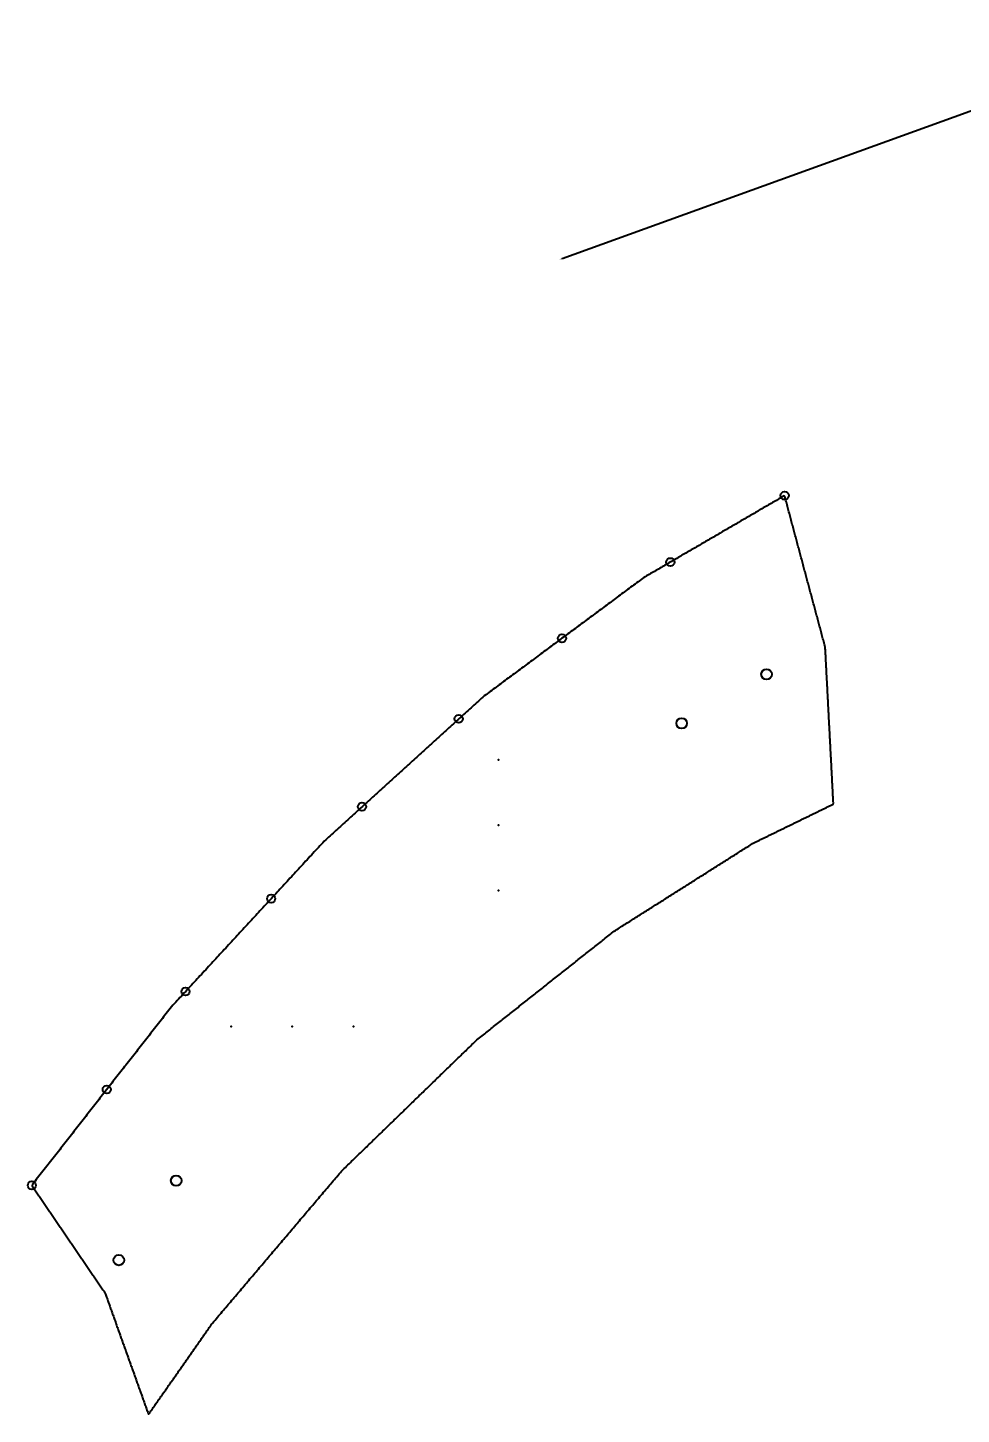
# Model space of a CAD drawing. Extents: x 2 to 380, y 1 to 306.
# Drawn here: x 97.8 to 154.9, y 1.4 to 86.3 of the extents above; entities that cross this region are included whole.
import ezdxf

# ---------------------------------------------------------------- set-up
doc = ezdxf.new("R2010")
doc.units = 0
doc.layers.get('0').update_dxf_attribs({"linetype": 'CONTINUOUS'})
for name, color, linetype in [('ANNOTATION', 7, 'CONTINUOUS'), ('DRILLING', 3, 'CONTINUOUS'), ('ENGRAVE', 4, 'CONTINUOUS'), ('RIB_INDICATION', 1, 'CONTINUOUS')]:
    doc.layers.add(name, color=color, linetype=linetype)

# ---------------------------------------------------------------- blocks, each defined once
blk = doc.blocks.new('*U184')
at = {"layer": 'ANNOTATION', "linetype": 'BYBLOCK'}
blk.add_line((162.008, 83.568), (162.368, 83.568), dxfattribs=at)
blk.add_lwpolyline([(130.504, 72.171), (162.008, 83.568)], dxfattribs=at)
at = {"layer": 'ANNOTATION'}
blk.add_solid([(130.515, 72.143), (130.335, 72.11), (130.494, 72.2)], dxfattribs=at)
blk.add_text('Cut Each Section Twice (x2)', height=4, dxfattribs=at).set_placement((162.185, 82.095))
blk = doc.blocks.new('*U146')
at = {"layer": 'ENGRAVE'}
blk.add_point((0, 0), dxfattribs=at)
blk = doc.blocks.new('*U147')
at = {"layer": 'ENGRAVE', "color": 0, "linetype": 'BYBLOCK'}
for p in [(0, 0), (3.75, 0), (7.5, 0)]:
    blk.add_blockref('*U146', p, dxfattribs=at)
blk = doc.blocks.new('*U148')
at = {"layer": 'ENGRAVE'}
blk.add_point((0, 0), dxfattribs=at)
blk = doc.blocks.new('*U149')
at = {"layer": 'ENGRAVE', "color": 0, "linetype": 'BYBLOCK'}
for p in [(0, 0), (4, 0), (8, 0)]:
    blk.add_blockref('*U148', p, dxfattribs=at)

msp = doc.modelspace()

# ---------------------------------------------------------------- linework, layer by layer
msp.add_polyline3d([(102.44, 8.989, 0), (102.445, 8.982, 0), (102.45, 8.974, 0), (102.455, 8.966, 0), (102.46, 8.958, 0), (102.465, 8.95, 0), (102.47, 8.942, 0), (102.475, 8.934, 0), (102.479, 8.926, 0), (102.484, 8.918, 0), (102.489, 8.91, 0), (102.493, 8.902, 0), (102.497, 8.894, 0), (102.502, 8.885, 0), (102.506, 8.877, 0), (102.51, 8.869, 0), (102.514, 8.86, 0), (102.518, 8.852, 0), (102.522, 8.843, 0), (102.526, 8.835, 0), (102.53, 8.826, 0), (102.534, 8.818, 0), (102.537, 8.809, 0), (102.541, 8.801, 0), (102.544, 8.792, 0), (102.548, 8.783, 0), (102.551, 8.775, 0), (102.554, 8.766, 0), (102.571, 8.718, 0), (102.596, 8.649, 0), (102.62, 8.581, 0), (102.645, 8.513, 0), (102.669, 8.444, 0), (102.694, 8.376, 0), (102.718, 8.308, 0), (102.742, 8.239, 0), (102.767, 8.171, 0), (102.791, 8.103, 0), (102.816, 8.035, 0), (102.84, 7.966, 0), (102.865, 7.898, 0), (102.889, 7.83, 0), (102.914, 7.761, 0), (102.938, 7.693, 0), (102.963, 7.625, 0), (102.987, 7.556, 0), (103.012, 7.488, 0), (103.036, 7.42, 0), (103.06, 7.351, 0), (103.085, 7.283, 0), (103.109, 7.215, 0), (103.134, 7.146, 0), (103.158, 7.078, 0), (103.183, 7.01, 0), (103.207, 6.941, 0), (103.232, 6.873, 0), (103.256, 6.805, 0), (103.281, 6.737, 0), (103.305, 6.668, 0), (103.329, 6.6, 0), (103.354, 6.532, 0), (103.378, 6.463, 0), (103.403, 6.395, 0), (103.427, 6.327, 0), (103.452, 6.258, 0), (103.476, 6.19, 0), (103.501, 6.122, 0), (103.525, 6.053, 0), (103.55, 5.985, 0), (103.574, 5.917, 0), (103.599, 5.848, 0), (103.623, 5.78, 0), (103.647, 5.712, 0), (103.672, 5.643, 0), (103.696, 5.575, 0), (103.721, 5.507, 0), (103.745, 5.439, 0), (103.77, 5.37, 0), (103.794, 5.302, 0), (103.819, 5.234, 0), (103.843, 5.165, 0), (103.868, 5.097, 0), (103.892, 5.029, 0), (103.916, 4.96, 0), (103.941, 4.892, 0), (103.965, 4.824, 0), (103.99, 4.755, 0), (104.014, 4.687, 0), (104.039, 4.619, 0), (104.063, 4.55, 0), (104.088, 4.482, 0), (104.112, 4.414, 0), (104.137, 4.345, 0), (104.161, 4.277, 0), (104.186, 4.209, 0), (104.21, 4.14, 0), (104.234, 4.072, 0), (104.259, 4.004, 0), (104.283, 3.936, 0), (104.308, 3.867, 0), (104.332, 3.799, 0), (104.357, 3.731, 0), (104.381, 3.662, 0), (104.406, 3.594, 0), (104.43, 3.526, 0), (104.455, 3.457, 0), (104.479, 3.389, 0), (104.503, 3.321, 0), (104.528, 3.252, 0), (104.552, 3.184, 0), (104.577, 3.116, 0), (104.601, 3.047, 0), (104.626, 2.979, 0), (104.65, 2.911, 0), (104.675, 2.842, 0), (104.699, 2.774, 0), (104.724, 2.706, 0), (104.748, 2.638, 0), (104.772, 2.569, 0), (104.797, 2.501, 0), (104.821, 2.433, 0), (104.846, 2.364, 0), (104.87, 2.296, 0), (104.895, 2.228, 0), (104.919, 2.159, 0), (104.944, 2.091, 0), (104.968, 2.023, 0), (104.993, 1.954, 0), (105.017, 1.886, 0), (105.042, 1.818, 0), (105.066, 1.749, 0), (105.09, 1.681, 0), (105.115, 1.613, 0), (105.139, 1.544, 0), (105.164, 1.476, 0), (105.19, 1.422, 0), (105.226, 1.473, 0), (105.262, 1.525, 0), (105.298, 1.577, 0), (105.334, 1.628, 0), (105.37, 1.68, 0), (105.406, 1.731, 0), (105.442, 1.783, 0), (105.478, 1.834, 0), (105.514, 1.886, 0), (105.55, 1.937, 0), (105.587, 1.989, 0), (105.623, 2.04, 0), (105.659, 2.092, 0), (105.695, 2.144, 0), (105.731, 2.195, 0), (105.767, 2.247, 0), (105.803, 2.298, 0), (105.839, 2.35, 0), (105.875, 2.401, 0), (105.911, 2.453, 0), (105.947, 2.504, 0), (105.983, 2.556, 0), (106.019, 2.607, 0), (106.056, 2.659, 0), (106.092, 2.711, 0), (106.128, 2.762, 0), (106.164, 2.814, 0), (106.2, 2.865, 0), (106.236, 2.917, 0), (106.272, 2.968, 0), (106.308, 3.02, 0), (106.344, 3.071, 0), (106.38, 3.123, 0), (106.416, 3.175, 0), (106.452, 3.226, 0), (106.489, 3.278, 0), (106.525, 3.329, 0), (106.561, 3.381, 0), (106.597, 3.432, 0), (106.633, 3.484, 0), (106.669, 3.535, 0), (106.705, 3.587, 0), (106.741, 3.638, 0), (106.777, 3.69, 0), (106.813, 3.742, 0), (106.849, 3.793, 0), (106.885, 3.845, 0), (106.922, 3.896, 0), (106.958, 3.948, 0), (106.994, 3.999, 0), (107.03, 4.051, 0), (107.066, 4.102, 0), (107.102, 4.154, 0), (107.138, 4.205, 0), (107.174, 4.257, 0), (107.21, 4.309, 0), (107.246, 4.36, 0), (107.282, 4.412, 0), (107.318, 4.463, 0), (107.354, 4.515, 0), (107.391, 4.566, 0), (107.427, 4.618, 0), (107.463, 4.669, 0), (107.499, 4.721, 0), (107.535, 4.772, 0), (107.571, 4.824, 0), (107.607, 4.876, 0), (107.643, 4.927, 0), (107.679, 4.979, 0), (107.715, 5.03, 0), (107.751, 5.082, 0), (107.787, 5.133, 0), (107.824, 5.185, 0), (107.86, 5.236, 0), (107.896, 5.288, 0), (107.932, 5.34, 0), (107.968, 5.391, 0), (108.004, 5.443, 0), (108.04, 5.494, 0), (108.076, 5.546, 0), (108.112, 5.597, 0), (108.148, 5.649, 0), (108.184, 5.7, 0), (108.22, 5.752, 0), (108.256, 5.803, 0), (108.293, 5.855, 0), (108.329, 5.907, 0), (108.365, 5.958, 0), (108.401, 6.01, 0), (108.437, 6.061, 0), (108.473, 6.113, 0), (108.509, 6.164, 0), (108.545, 6.216, 0), (108.581, 6.267, 0), (108.617, 6.319, 0), (108.653, 6.37, 0), (108.689, 6.422, 0), (108.726, 6.474, 0), (108.762, 6.525, 0), (108.798, 6.577, 0), (108.834, 6.628, 0), (108.87, 6.68, 0), (108.906, 6.731, 0), (108.942, 6.783, 0), (108.978, 6.834, 0), (109.014, 6.886, 0), (109.05, 6.937, 0), (109.108, 7.009, 0), (109.182, 7.096, 0), (109.256, 7.183, 0), (109.329, 7.27, 0), (109.403, 7.357, 0), (109.477, 7.444, 0), (109.551, 7.531, 0), (109.625, 7.618, 0), (109.699, 7.705, 0), (109.772, 7.792, 0), (109.846, 7.879, 0), (109.92, 7.966, 0), (109.994, 8.053, 0), (110.068, 8.14, 0), (110.141, 8.227, 0), (110.215, 8.314, 0), (110.289, 8.401, 0), (110.363, 8.488, 0), (110.437, 8.575, 0), (110.511, 8.662, 0), (110.584, 8.749, 0), (110.658, 8.836, 0), (110.732, 8.923, 0), (110.806, 9.009, 0), (110.88, 9.096, 0), (110.953, 9.183, 0), (111.027, 9.27, 0), (111.101, 9.357, 0), (111.175, 9.444, 0), (111.249, 9.531, 0), (111.323, 9.618, 0), (111.396, 9.705, 0), (111.47, 9.792, 0), (111.544, 9.879, 0), (111.618, 9.966, 0), (111.692, 10.053, 0), (111.765, 10.14, 0), (111.839, 10.227, 0), (111.913, 10.314, 0), (111.987, 10.401, 0), (112.061, 10.488, 0), (112.135, 10.575, 0), (112.208, 10.662, 0), (112.282, 10.749, 0), (112.356, 10.836, 0), (112.43, 10.923, 0), (112.504, 11.01, 0), (112.577, 11.097, 0), (112.651, 11.184, 0), (112.725, 11.271, 0), (112.799, 11.357, 0), (112.873, 11.444, 0), (112.947, 11.531, 0), (113.02, 11.618, 0), (113.094, 11.705, 0), (113.168, 11.792, 0), (113.242, 11.879, 0), (113.316, 11.966, 0), (113.389, 12.053, 0), (113.463, 12.14, 0), (113.537, 12.227, 0), (113.611, 12.314, 0), (113.685, 12.401, 0), (113.759, 12.488, 0), (113.832, 12.575, 0), (113.906, 12.662, 0), (113.98, 12.749, 0), (114.054, 12.836, 0), (114.128, 12.923, 0), (114.201, 13.01, 0), (114.275, 13.097, 0), (114.349, 13.184, 0), (114.423, 13.271, 0), (114.497, 13.358, 0), (114.571, 13.445, 0), (114.644, 13.532, 0), (114.718, 13.619, 0), (114.792, 13.706, 0), (114.866, 13.793, 0), (114.94, 13.88, 0), (115.013, 13.966, 0), (115.087, 14.053, 0), (115.161, 14.14, 0), (115.235, 14.227, 0), (115.309, 14.314, 0), (115.383, 14.401, 0), (115.456, 14.488, 0), (115.53, 14.575, 0), (115.604, 14.662, 0), (115.678, 14.749, 0), (115.752, 14.836, 0), (115.826, 14.923, 0), (115.899, 15.01, 0), (115.973, 15.097, 0), (116.047, 15.184, 0), (116.121, 15.271, 0), (116.195, 15.358, 0), (116.268, 15.445, 0), (116.342, 15.532, 0), (116.416, 15.619, 0), (116.49, 15.706, 0), (116.564, 15.793, 0), (116.638, 15.88, 0), (116.711, 15.967, 0), (116.785, 16.053, 0), (116.859, 16.14, 0), (116.933, 16.227, 0), (117.007, 16.314, 0), (117.083, 16.389, 0), (117.16, 16.463, 0), (117.237, 16.537, 0), (117.314, 16.612, 0), (117.39, 16.686, 0), (117.467, 16.761, 0), (117.544, 16.835, 0), (117.62, 16.91, 0), (117.697, 16.984, 0), (117.774, 17.058, 0), (117.85, 17.133, 0), (117.927, 17.207, 0), (118.004, 17.282, 0), (118.081, 17.356, 0), (118.157, 17.43, 0), (118.234, 17.505, 0), (118.311, 17.579, 0), (118.387, 17.654, 0), (118.464, 17.728, 0), (118.541, 17.802, 0), (118.618, 17.877, 0), (118.694, 17.951, 0), (118.771, 18.026, 0), (118.848, 18.1, 0), (118.924, 18.175, 0), (119.001, 18.249, 0), (119.078, 18.323, 0), (119.155, 18.398, 0), (119.231, 18.472, 0), (119.308, 18.547, 0), (119.385, 18.621, 0), (119.461, 18.696, 0), (119.538, 18.77, 0), (119.615, 18.844, 0), (119.691, 18.919, 0), (119.768, 18.993, 0), (119.845, 19.068, 0), (119.922, 19.142, 0), (119.998, 19.216, 0), (120.075, 19.291, 0), (120.152, 19.365, 0), (120.228, 19.44, 0), (120.305, 19.514, 0), (120.382, 19.589, 0), (120.459, 19.663, 0), (120.535, 19.738, 0), (120.612, 19.812, 0), (120.689, 19.886, 0), (120.765, 19.961, 0), (120.842, 20.035, 0), (120.919, 20.11, 0), (120.996, 20.184, 0), (121.072, 20.259, 0), (121.149, 20.333, 0), (121.226, 20.407, 0), (121.302, 20.482, 0), (121.379, 20.556, 0), (121.456, 20.631, 0), (121.532, 20.705, 0), (121.609, 20.779, 0), (121.686, 20.854, 0), (121.763, 20.928, 0), (121.839, 21.003, 0), (121.916, 21.077, 0), (121.993, 21.151, 0), (122.069, 21.226, 0), (122.146, 21.3, 0), (122.223, 21.375, 0), (122.3, 21.449, 0), (122.376, 21.524, 0), (122.453, 21.598, 0), (122.53, 21.672, 0), (122.606, 21.747, 0), (122.683, 21.821, 0), (122.76, 21.896, 0), (122.837, 21.97, 0), (122.913, 22.045, 0), (122.99, 22.119, 0), (123.067, 22.193, 0), (123.143, 22.268, 0), (123.22, 22.342, 0), (123.297, 22.417, 0), (123.373, 22.491, 0), (123.45, 22.566, 0), (123.527, 22.64, 0), (123.604, 22.714, 0), (123.68, 22.789, 0), (123.757, 22.863, 0), (123.834, 22.938, 0), (123.91, 23.012, 0), (123.987, 23.087, 0), (124.064, 23.161, 0), (124.141, 23.235, 0), (124.217, 23.31, 0), (124.294, 23.384, 0), (124.371, 23.459, 0), (124.447, 23.533, 0), (124.524, 23.608, 0), (124.601, 23.682, 0), (124.678, 23.756, 0), (124.754, 23.831, 0), (124.831, 23.905, 0), (124.908, 23.98, 0), (124.984, 24.054, 0), (125.061, 24.128, 0), (125.138, 24.203, 0), (125.215, 24.277, 0), (125.292, 24.346, 0), (125.371, 24.408, 0), (125.449, 24.47, 0), (125.528, 24.532, 0), (125.606, 24.594, 0), (125.685, 24.657, 0), (125.763, 24.719, 0), (125.842, 24.781, 0), (125.92, 24.843, 0), (125.999, 24.905, 0), (126.077, 24.967, 0), (126.156, 25.029, 0), (126.234, 25.091, 0), (126.313, 25.154, 0), (126.391, 25.216, 0), (126.47, 25.278, 0), (126.548, 25.34, 0), (126.627, 25.402, 0), (126.705, 25.464, 0), (126.784, 25.526, 0), (126.862, 25.589, 0), (126.941, 25.651, 0), (127.019, 25.713, 0), (127.098, 25.775, 0), (127.176, 25.837, 0), (127.255, 25.899, 0), (127.333, 25.962, 0), (127.412, 26.024, 0), (127.49, 26.086, 0), (127.569, 26.148, 0), (127.647, 26.21, 0), (127.726, 26.272, 0), (127.804, 26.334, 0), (127.883, 26.397, 0), (127.961, 26.459, 0), (128.04, 26.521, 0), (128.118, 26.583, 0), (128.197, 26.645, 0), (128.275, 26.707, 0), (128.354, 26.77, 0), (128.432, 26.832, 0), (128.511, 26.894, 0), (128.589, 26.956, 0), (128.668, 27.018, 0), (128.746, 27.08, 0), (128.825, 27.142, 0), (128.903, 27.204, 0), (128.982, 27.267, 0), (129.06, 27.329, 0), (129.139, 27.391, 0), (129.217, 27.453, 0), (129.296, 27.515, 0), (129.374, 27.577, 0), (129.453, 27.64, 0), (129.531, 27.702, 0), (129.61, 27.764, 0), (129.688, 27.826, 0), (129.767, 27.888, 0), (129.845, 27.95, 0), (129.924, 28.012, 0), (130.002, 28.075, 0), (130.081, 28.137, 0), (130.159, 28.199, 0), (130.238, 28.261, 0), (130.316, 28.323, 0), (130.395, 28.385, 0), (130.473, 28.448, 0), (130.552, 28.51, 0), (130.63, 28.572, 0), (130.709, 28.634, 0), (130.787, 28.696, 0), (130.866, 28.758, 0), (130.944, 28.82, 0), (131.023, 28.883, 0), (131.101, 28.945, 0), (131.18, 29.007, 0), (131.258, 29.069, 0), (131.337, 29.131, 0), (131.415, 29.193, 0), (131.494, 29.255, 0), (131.572, 29.317, 0), (131.651, 29.38, 0), (131.729, 29.442, 0), (131.807, 29.504, 0), (131.886, 29.566, 0), (131.964, 29.628, 0), (132.043, 29.69, 0), (132.121, 29.753, 0), (132.2, 29.815, 0), (132.278, 29.877, 0), (132.357, 29.939, 0), (132.435, 30.001, 0), (132.514, 30.063, 0), (132.592, 30.125, 0), (132.671, 30.188, 0), (132.749, 30.25, 0), (132.828, 30.312, 0), (132.906, 30.374, 0), (132.985, 30.436, 0), (133.063, 30.498, 0), (133.142, 30.561, 0), (133.22, 30.623, 0), (133.299, 30.685, 0), (133.377, 30.747, 0), (133.456, 30.809, 0), (133.534, 30.871, 0), (133.613, 30.933, 0), (133.691, 30.995, 0), (133.771, 31.046, 0), (133.85, 31.096, 0), (133.929, 31.147, 0), (134.008, 31.197, 0), (134.087, 31.247, 0), (134.167, 31.297, 0), (134.246, 31.347, 0), (134.325, 31.397, 0), (134.404, 31.448, 0), (134.483, 31.498, 0), (134.562, 31.548, 0), (134.642, 31.598, 0), (134.721, 31.648, 0), (134.8, 31.698, 0), (134.879, 31.748, 0), (134.958, 31.799, 0), (135.038, 31.849, 0), (135.117, 31.899, 0), (135.196, 31.949, 0), (135.275, 31.999, 0), (135.354, 32.049, 0), (135.433, 32.099, 0), (135.513, 32.15, 0), (135.592, 32.2, 0), (135.671, 32.25, 0), (135.75, 32.3, 0), (135.829, 32.35, 0), (135.909, 32.4, 0), (135.988, 32.45, 0), (136.067, 32.501, 0), (136.146, 32.551, 0), (136.225, 32.601, 0), (136.305, 32.651, 0), (136.384, 32.701, 0), (136.463, 32.751, 0), (136.542, 32.801, 0), (136.621, 32.852, 0), (136.7, 32.902, 0), (136.78, 32.952, 0), (136.859, 33.002, 0), (136.938, 33.052, 0), (137.017, 33.102, 0), (137.096, 33.152, 0), (137.176, 33.203, 0), (137.255, 33.253, 0), (137.334, 33.303, 0), (137.413, 33.353, 0), (137.492, 33.403, 0), (137.571, 33.453, 0), (137.651, 33.504, 0), (137.73, 33.554, 0), (137.809, 33.604, 0), (137.888, 33.654, 0), (137.967, 33.704, 0), (138.047, 33.754, 0), (138.126, 33.804, 0), (138.205, 33.855, 0), (138.284, 33.905, 0), (138.363, 33.955, 0), (138.443, 34.005, 0), (138.522, 34.055, 0), (138.601, 34.105, 0), (138.68, 34.155, 0), (138.759, 34.206, 0), (138.838, 34.256, 0), (138.918, 34.306, 0), (138.997, 34.356, 0), (139.076, 34.406, 0), (139.155, 34.456, 0), (139.234, 34.506, 0), (139.314, 34.556, 0), (139.393, 34.607, 0), (139.472, 34.657, 0), (139.551, 34.707, 0), (139.63, 34.757, 0), (139.709, 34.807, 0), (139.789, 34.857, 0), (139.868, 34.907, 0), (139.947, 34.958, 0), (140.026, 35.008, 0), (140.105, 35.058, 0), (140.185, 35.108, 0), (140.264, 35.158, 0), (140.343, 35.208, 0), (140.422, 35.258, 0), (140.501, 35.309, 0), (140.58, 35.359, 0), (140.66, 35.409, 0), (140.739, 35.459, 0), (140.818, 35.509, 0), (140.897, 35.559, 0), (140.976, 35.609, 0), (141.056, 35.66, 0), (141.135, 35.71, 0), (141.214, 35.76, 0), (141.293, 35.81, 0), (141.372, 35.86, 0), (141.452, 35.91, 0), (141.531, 35.961, 0), (141.61, 36.011, 0), (141.689, 36.061, 0), (141.768, 36.111, 0), (141.847, 36.161, 0), (141.927, 36.211, 0), (142.006, 36.261, 0), (142.085, 36.312, 0), (142.164, 36.362, 0), (142.23, 36.401, 0), (142.276, 36.423, 0), (142.321, 36.445, 0), (142.367, 36.467, 0), (142.412, 36.49, 0), (142.458, 36.512, 0), (142.503, 36.534, 0), (142.549, 36.556, 0), (142.595, 36.579, 0), (142.64, 36.601, 0), (142.686, 36.623, 0), (142.731, 36.645, 0), (142.777, 36.667, 0), (142.822, 36.69, 0), (142.868, 36.712, 0), (142.913, 36.734, 0), (142.959, 36.756, 0), (143.005, 36.779, 0), (143.05, 36.801, 0), (143.096, 36.823, 0), (143.141, 36.845, 0), (143.187, 36.868, 0), (143.232, 36.89, 0), (143.278, 36.912, 0), (143.324, 36.934, 0), (143.369, 36.956, 0), (143.415, 36.979, 0), (143.46, 37.001, 0), (143.506, 37.023, 0), (143.551, 37.045, 0), (143.597, 37.068, 0), (143.643, 37.09, 0), (143.688, 37.112, 0), (143.734, 37.134, 0), (143.779, 37.157, 0), (143.825, 37.179, 0), (143.87, 37.201, 0), (143.916, 37.223, 0), (143.961, 37.245, 0), (144.007, 37.268, 0), (144.053, 37.29, 0), (144.098, 37.312, 0), (144.144, 37.334, 0), (144.189, 37.357, 0), (144.235, 37.379, 0), (144.28, 37.401, 0), (144.326, 37.423, 0), (144.372, 37.446, 0), (144.417, 37.468, 0), (144.463, 37.49, 0), (144.508, 37.512, 0), (144.554, 37.535, 0), (144.599, 37.557, 0), (144.645, 37.579, 0), (144.691, 37.601, 0), (144.736, 37.623, 0), (144.782, 37.646, 0), (144.827, 37.668, 0), (144.873, 37.69, 0), (144.918, 37.712, 0), (144.964, 37.734, 0), (145.009, 37.757, 0), (145.055, 37.779, 0), (145.101, 37.801, 0), (145.146, 37.823, 0), (145.192, 37.846, 0), (145.237, 37.868, 0), (145.283, 37.89, 0), (145.328, 37.912, 0), (145.374, 37.935, 0), (145.42, 37.957, 0), (145.465, 37.979, 0), (145.511, 38.001, 0), (145.556, 38.023, 0), (145.602, 38.046, 0), (145.647, 38.068, 0), (145.693, 38.09, 0), (145.739, 38.112, 0), (145.784, 38.135, 0), (145.83, 38.157, 0), (145.875, 38.179, 0), (145.921, 38.201, 0), (145.966, 38.224, 0), (146.012, 38.246, 0), (146.057, 38.268, 0), (146.103, 38.29, 0), (146.149, 38.312, 0), (146.194, 38.335, 0), (146.24, 38.357, 0), (146.285, 38.379, 0), (146.331, 38.401, 0), (146.376, 38.424, 0), (146.422, 38.446, 0), (146.468, 38.468, 0), (146.513, 38.49, 0), (146.559, 38.513, 0), (146.604, 38.535, 0), (146.65, 38.557, 0), (146.695, 38.579, 0), (146.741, 38.602, 0), (146.787, 38.624, 0), (146.832, 38.646, 0), (146.878, 38.668, 0), (146.923, 38.69, 0), (146.969, 38.713, 0), (147.014, 38.735, 0), (147.06, 38.757, 0), (147.105, 38.779, 0), (147.108, 38.858, 0), (147.104, 38.946, 0), (147.099, 39.035, 0), (147.094, 39.123, 0), (147.09, 39.211, 0), (147.085, 39.299, 0), (147.081, 39.388, 0), (147.076, 39.476, 0), (147.071, 39.564, 0), (147.067, 39.652, 0), (147.062, 39.741, 0), (147.057, 39.829, 0), (147.053, 39.917, 0), (147.048, 40.005, 0), (147.044, 40.094, 0), (147.039, 40.182, 0), (147.034, 40.27, 0), (147.03, 40.359, 0), (147.025, 40.447, 0), (147.02, 40.535, 0), (147.016, 40.623, 0), (147.011, 40.712, 0), (147.007, 40.8, 0), (147.002, 40.888, 0), (146.997, 40.977, 0), (146.993, 41.065, 0), (146.988, 41.153, 0), (146.984, 41.241, 0), (146.979, 41.33, 0), (146.974, 41.418, 0), (146.97, 41.506, 0), (146.965, 41.594, 0), (146.96, 41.683, 0), (146.956, 41.771, 0), (146.951, 41.859, 0), (146.947, 41.947, 0), (146.942, 42.036, 0), (146.937, 42.124, 0), (146.933, 42.212, 0), (146.928, 42.301, 0), (146.923, 42.389, 0), (146.919, 42.477, 0), (146.914, 42.565, 0), (146.91, 42.654, 0), (146.905, 42.742, 0), (146.9, 42.83, 0), (146.896, 42.919, 0), (146.891, 43.007, 0), (146.887, 43.095, 0), (146.882, 43.183, 0), (146.877, 43.272, 0), (146.873, 43.36, 0), (146.868, 43.448, 0), (146.863, 43.536, 0), (146.859, 43.625, 0), (146.854, 43.713, 0), (146.85, 43.801, 0), (146.845, 43.889, 0), (146.84, 43.978, 0), (146.836, 44.066, 0), (146.831, 44.154, 0), (146.826, 44.243, 0), (146.822, 44.331, 0), (146.817, 44.419, 0), (146.813, 44.507, 0), (146.808, 44.596, 0), (146.803, 44.684, 0), (146.799, 44.772, 0), (146.794, 44.861, 0), (146.79, 44.949, 0), (146.785, 45.037, 0), (146.78, 45.125, 0), (146.776, 45.214, 0), (146.771, 45.302, 0), (146.766, 45.39, 0), (146.762, 45.478, 0), (146.757, 45.567, 0), (146.753, 45.655, 0), (146.748, 45.743, 0), (146.743, 45.832, 0), (146.739, 45.92, 0), (146.734, 46.008, 0), (146.73, 46.096, 0), (146.725, 46.185, 0), (146.72, 46.273, 0), (146.716, 46.361, 0), (146.711, 46.45, 0), (146.706, 46.538, 0), (146.702, 46.626, 0), (146.697, 46.714, 0), (146.693, 46.803, 0), (146.688, 46.891, 0), (146.683, 46.979, 0), (146.679, 47.067, 0), (146.674, 47.156, 0), (146.669, 47.244, 0), (146.665, 47.332, 0), (146.66, 47.42, 0), (146.656, 47.509, 0), (146.651, 47.597, 0), (146.646, 47.685, 0), (146.642, 47.774, 0), (146.637, 47.862, 0), (146.633, 47.95, 0), (146.628, 48.038, 0), (146.623, 48.127, 0), (146.619, 48.215, 0), (146.615, 48.279, 0), (146.615, 48.288, 0), (146.614, 48.297, 0), (146.613, 48.307, 0), (146.613, 48.316, 0), (146.612, 48.325, 0), (146.611, 48.334, 0), (146.61, 48.344, 0), (146.608, 48.353, 0), (146.607, 48.362, 0), (146.606, 48.371, 0), (146.604, 48.381, 0), (146.603, 48.39, 0), (146.601, 48.399, 0), (146.6, 48.408, 0), (146.598, 48.417, 0), (146.596, 48.426, 0), (146.594, 48.436, 0), (146.592, 48.445, 0), (146.59, 48.454, 0), (146.588, 48.463, 0), (146.586, 48.472, 0), (146.583, 48.481, 0), (146.564, 48.551, 0), (146.541, 48.637, 0), (146.518, 48.722, 0), (146.496, 48.808, 0), (146.473, 48.893, 0), (146.45, 48.978, 0), (146.427, 49.064, 0), (146.404, 49.149, 0), (146.381, 49.235, 0), (146.358, 49.32, 0), (146.335, 49.405, 0), (146.313, 49.491, 0), (146.29, 49.576, 0), (146.267, 49.661, 0), (146.244, 49.747, 0), (146.221, 49.832, 0), (146.198, 49.918, 0), (146.175, 50.003, 0), (146.152, 50.088, 0), (146.129, 50.174, 0), (146.107, 50.259, 0), (146.084, 50.344, 0), (146.061, 50.43, 0), (146.038, 50.515, 0), (146.015, 50.601, 0), (145.992, 50.686, 0), (145.969, 50.771, 0), (145.946, 50.857, 0), (145.923, 50.942, 0), (145.901, 51.028, 0), (145.878, 51.113, 0), (145.855, 51.198, 0), (145.832, 51.284, 0), (145.809, 51.369, 0), (145.786, 51.455, 0), (145.763, 51.54, 0), (145.74, 51.625, 0), (145.717, 51.711, 0), (145.695, 51.796, 0), (145.672, 51.881, 0), (145.649, 51.967, 0), (145.626, 52.052, 0), (145.603, 52.138, 0), (145.58, 52.223, 0), (145.557, 52.308, 0), (145.534, 52.394, 0), (145.512, 52.479, 0), (145.489, 52.564, 0), (145.466, 52.65, 0), (145.443, 52.735, 0), (145.42, 52.821, 0), (145.397, 52.906, 0), (145.374, 52.991, 0), (145.351, 53.077, 0), (145.328, 53.162, 0), (145.306, 53.248, 0), (145.283, 53.333, 0), (145.26, 53.418, 0), (145.237, 53.504, 0), (145.214, 53.589, 0), (145.191, 53.674, 0), (145.168, 53.76, 0), (145.145, 53.845, 0), (145.122, 53.931, 0), (145.1, 54.016, 0), (145.077, 54.101, 0), (145.054, 54.187, 0), (145.031, 54.272, 0), (145.008, 54.357, 0), (144.985, 54.443, 0), (144.962, 54.528, 0), (144.939, 54.614, 0), (144.916, 54.699, 0), (144.894, 54.784, 0), (144.871, 54.87, 0), (144.848, 54.955, 0), (144.825, 55.041, 0), (144.802, 55.126, 0), (144.779, 55.211, 0), (144.756, 55.297, 0), (144.733, 55.382, 0), (144.711, 55.467, 0), (144.688, 55.553, 0), (144.665, 55.638, 0), (144.642, 55.724, 0), (144.619, 55.809, 0), (144.596, 55.894, 0), (144.573, 55.98, 0), (144.55, 56.065, 0), (144.527, 56.15, 0), (144.505, 56.236, 0), (144.482, 56.321, 0), (144.459, 56.407, 0), (144.436, 56.492, 0), (144.413, 56.577, 0), (144.39, 56.663, 0), (144.367, 56.748, 0), (144.344, 56.833, 0), (144.321, 56.919, 0), (144.299, 57.004, 0), (144.276, 57.09, 0), (144.253, 57.175, 0), (144.23, 57.26, 0), (144.207, 57.346, 0), (144.184, 57.431, 0), (144.161, 57.517, 0), (144.138, 57.602, 0), (144.1, 57.652, 0), (144.02, 57.606, 0), (143.94, 57.559, 0), (143.86, 57.512, 0), (143.779, 57.465, 0), (143.699, 57.419, 0), (143.619, 57.372, 0), (143.539, 57.325, 0), (143.458, 57.279, 0), (143.378, 57.232, 0), (143.298, 57.185, 0), (143.218, 57.138, 0), (143.138, 57.092, 0), (143.057, 57.045, 0), (142.977, 56.998, 0), (142.897, 56.952, 0), (142.817, 56.905, 0), (142.736, 56.858, 0), (142.656, 56.811, 0), (142.576, 56.765, 0), (142.496, 56.718, 0), (142.415, 56.671, 0), (142.335, 56.624, 0), (142.255, 56.578, 0), (142.175, 56.531, 0), (142.094, 56.484, 0), (142.014, 56.438, 0), (141.934, 56.391, 0), (141.854, 56.344, 0), (141.773, 56.297, 0), (141.693, 56.251, 0), (141.613, 56.204, 0), (141.533, 56.157, 0), (141.453, 56.11, 0), (141.372, 56.064, 0), (141.292, 56.017, 0), (141.212, 55.97, 0), (141.132, 55.923, 0), (141.051, 55.877, 0), (140.971, 55.83, 0), (140.891, 55.783, 0), (140.811, 55.737, 0), (140.73, 55.69, 0), (140.65, 55.643, 0), (140.57, 55.596, 0), (140.49, 55.55, 0), (140.409, 55.503, 0), (140.329, 55.456, 0), (140.249, 55.41, 0), (140.169, 55.363, 0), (140.089, 55.316, 0), (140.008, 55.269, 0), (139.928, 55.223, 0), (139.848, 55.176, 0), (139.768, 55.129, 0), (139.687, 55.082, 0), (139.607, 55.036, 0), (139.527, 54.989, 0), (139.447, 54.942, 0), (139.366, 54.895, 0), (139.286, 54.849, 0), (139.206, 54.802, 0), (139.126, 54.755, 0), (139.045, 54.709, 0), (138.965, 54.662, 0), (138.885, 54.615, 0), (138.805, 54.568, 0), (138.724, 54.522, 0), (138.644, 54.475, 0), (138.564, 54.428, 0), (138.484, 54.382, 0), (138.404, 54.335, 0), (138.323, 54.288, 0), (138.243, 54.241, 0), (138.163, 54.195, 0), (138.083, 54.148, 0), (138.002, 54.101, 0), (137.922, 54.054, 0), (137.842, 54.008, 0), (137.762, 53.961, 0), (137.681, 53.914, 0), (137.601, 53.867, 0), (137.521, 53.821, 0), (137.441, 53.774, 0), (137.36, 53.727, 0), (137.28, 53.681, 0), (137.2, 53.634, 0), (137.12, 53.587, 0), (137.04, 53.54, 0), (136.959, 53.494, 0), (136.879, 53.447, 0), (136.799, 53.4, 0), (136.719, 53.353, 0), (136.638, 53.307, 0), (136.558, 53.26, 0), (136.478, 53.213, 0), (136.398, 53.166, 0), (136.317, 53.12, 0), (136.237, 53.073, 0), (136.157, 53.026, 0), (136.077, 52.98, 0), (135.996, 52.933, 0), (135.916, 52.886, 0), (135.836, 52.84, 0), (135.756, 52.793, 0), (135.675, 52.746, 0), (135.595, 52.699, 0), (135.515, 52.653, 0), (135.427, 52.591, 0), (135.335, 52.523, 0), (135.244, 52.455, 0), (135.152, 52.387, 0), (135.061, 52.319, 0), (134.97, 52.251, 0), (134.878, 52.184, 0), (134.787, 52.116, 0), (134.695, 52.048, 0), (134.604, 51.98, 0), (134.512, 51.912, 0), (134.421, 51.844, 0), (134.33, 51.776, 0), (134.238, 51.709, 0), (134.147, 51.641, 0), (134.055, 51.573, 0), (133.964, 51.505, 0), (133.873, 51.437, 0), (133.781, 51.369, 0), (133.69, 51.301, 0), (133.598, 51.233, 0), (133.507, 51.166, 0), (133.415, 51.098, 0), (133.324, 51.03, 0), (133.233, 50.962, 0), (133.141, 50.894, 0), (133.05, 50.826, 0), (132.958, 50.758, 0), (132.867, 50.691, 0), (132.775, 50.623, 0), (132.684, 50.555, 0), (132.593, 50.487, 0), (132.501, 50.419, 0), (132.41, 50.351, 0), (132.318, 50.283, 0), (132.227, 50.216, 0), (132.136, 50.148, 0), (132.044, 50.08, 0), (131.953, 50.012, 0), (131.861, 49.944, 0), (131.77, 49.876, 0), (131.678, 49.809, 0), (131.587, 49.741, 0), (131.496, 49.673, 0), (131.404, 49.605, 0), (131.313, 49.537, 0), (131.221, 49.469, 0), (131.13, 49.401, 0), (131.038, 49.334, 0), (130.947, 49.266, 0), (130.856, 49.198, 0), (130.764, 49.13, 0), (130.673, 49.062, 0), (130.581, 48.994, 0), (130.49, 48.926, 0), (130.399, 48.858, 0), (130.307, 48.791, 0), (130.216, 48.723, 0), (130.124, 48.655, 0), (130.033, 48.587, 0), (129.941, 48.519, 0), (129.85, 48.451, 0), (129.759, 48.383, 0), (129.667, 48.316, 0), (129.576, 48.248, 0), (129.484, 48.18, 0), (129.393, 48.112, 0), (129.301, 48.044, 0), (129.21, 47.976, 0), (129.119, 47.908, 0), (129.027, 47.841, 0), (128.936, 47.773, 0), (128.844, 47.705, 0), (128.753, 47.637, 0), (128.662, 47.569, 0), (128.57, 47.501, 0), (128.479, 47.433, 0), (128.387, 47.366, 0), (128.296, 47.298, 0), (128.204, 47.23, 0), (128.113, 47.162, 0), (128.022, 47.094, 0), (127.93, 47.026, 0), (127.839, 46.958, 0), (127.747, 46.891, 0), (127.656, 46.823, 0), (127.564, 46.755, 0), (127.473, 46.687, 0), (127.382, 46.619, 0), (127.29, 46.551, 0), (127.199, 46.483, 0), (127.107, 46.416, 0), (127.016, 46.348, 0), (126.924, 46.28, 0), (126.833, 46.212, 0), (126.742, 46.144, 0), (126.65, 46.076, 0), (126.559, 46.008, 0), (126.467, 45.941, 0), (126.376, 45.873, 0), (126.285, 45.805, 0), (126.193, 45.737, 0), (126.102, 45.669, 0), (126.01, 45.601, 0), (125.919, 45.533, 0), (125.827, 45.466, 0), (125.736, 45.398, 0), (125.645, 45.328, 0), (125.555, 45.246, 0), (125.465, 45.164, 0), (125.375, 45.083, 0), (125.285, 45.001, 0), (125.196, 44.92, 0), (125.106, 44.838, 0), (125.016, 44.756, 0), (124.926, 44.675, 0), (124.836, 44.593, 0), (124.746, 44.512, 0), (124.656, 44.43, 0), (124.567, 44.349, 0), (124.477, 44.267, 0), (124.387, 44.185, 0), (124.297, 44.104, 0), (124.207, 44.022, 0), (124.117, 43.941, 0), (124.027, 43.859, 0), (123.938, 43.778, 0), (123.848, 43.696, 0), (123.758, 43.614, 0), (123.668, 43.533, 0), (123.578, 43.451, 0), (123.488, 43.37, 0), (123.398, 43.288, 0), (123.309, 43.206, 0), (123.219, 43.125, 0), (123.129, 43.043, 0), (123.039, 42.962, 0), (122.949, 42.88, 0), (122.859, 42.798, 0), (122.769, 42.717, 0), (122.68, 42.635, 0), (122.59, 42.554, 0), (122.5, 42.472, 0), (122.41, 42.391, 0), (122.32, 42.309, 0), (122.23, 42.227, 0), (122.14, 42.146, 0), (122.05, 42.064, 0), (121.961, 41.983, 0), (121.871, 41.901, 0), (121.781, 41.819, 0), (121.691, 41.738, 0), (121.601, 41.656, 0), (121.511, 41.575, 0), (121.421, 41.493, 0), (121.332, 41.412, 0), (121.242, 41.33, 0), (121.152, 41.248, 0), (121.062, 41.167, 0), (120.972, 41.085, 0), (120.882, 41.004, 0), (120.792, 40.922, 0), (120.703, 40.841, 0), (120.613, 40.759, 0), (120.523, 40.677, 0), (120.433, 40.596, 0), (120.343, 40.514, 0), (120.253, 40.433, 0), (120.163, 40.351, 0), (120.074, 40.27, 0), (119.984, 40.188, 0), (119.894, 40.106, 0), (119.804, 40.025, 0), (119.714, 39.943, 0), (119.624, 39.862, 0), (119.534, 39.78, 0), (119.445, 39.699, 0), (119.355, 39.617, 0), (119.265, 39.535, 0), (119.175, 39.454, 0), (119.085, 39.372, 0), (118.995, 39.291, 0), (118.905, 39.209, 0), (118.816, 39.127, 0), (118.726, 39.046, 0), (118.636, 38.964, 0), (118.546, 38.883, 0), (118.456, 38.801, 0), (118.366, 38.719, 0), (118.276, 38.638, 0), (118.187, 38.556, 0), (118.097, 38.475, 0), (118.007, 38.393, 0), (117.917, 38.312, 0), (117.827, 38.23, 0), (117.737, 38.148, 0), (117.647, 38.067, 0), (117.558, 37.985, 0), (117.468, 37.904, 0), (117.378, 37.822, 0), (117.288, 37.741, 0), (117.198, 37.659, 0), (117.108, 37.577, 0), (117.018, 37.496, 0), (116.929, 37.414, 0), (116.839, 37.333, 0), (116.749, 37.251, 0), (116.659, 37.169, 0), (116.569, 37.088, 0), (116.479, 37.006, 0), (116.389, 36.925, 0), (116.299, 36.843, 0), (116.21, 36.762, 0), (116.12, 36.68, 0), (116.03, 36.599, 0), (115.942, 36.508, 0), (115.854, 36.414, 0), (115.767, 36.319, 0), (115.679, 36.224, 0), (115.592, 36.129, 0), (115.505, 36.035, 0), (115.417, 35.94, 0), (115.33, 35.845, 0), (115.242, 35.75, 0), (115.155, 35.655, 0), (115.067, 35.56, 0), (114.98, 35.466, 0), (114.893, 35.371, 0), (114.805, 35.276, 0), (114.718, 35.181, 0), (114.63, 35.087, 0), (114.543, 34.992, 0), (114.455, 34.897, 0), (114.368, 34.802, 0), (114.281, 34.707, 0), (114.193, 34.612, 0), (114.106, 34.518, 0), (114.018, 34.423, 0), (113.931, 34.328, 0), (113.844, 34.233, 0), (113.756, 34.138, 0), (113.669, 34.044, 0), (113.581, 33.949, 0), (113.494, 33.854, 0), (113.406, 33.759, 0), (113.319, 33.664, 0), (113.232, 33.57, 0), (113.144, 33.475, 0), (113.057, 33.38, 0), (112.969, 33.285, 0), (112.882, 33.19, 0), (112.794, 33.096, 0), (112.707, 33.001, 0), (112.62, 32.906, 0), (112.532, 32.811, 0), (112.445, 32.716, 0), (112.357, 32.621, 0), (112.27, 32.527, 0), (112.183, 32.432, 0), (112.095, 32.337, 0), (112.008, 32.242, 0), (111.92, 32.148, 0), (111.833, 32.053, 0), (111.745, 31.958, 0), (111.658, 31.863, 0), (111.571, 31.768, 0), (111.483, 31.674, 0), (111.396, 31.579, 0), (111.308, 31.484, 0), (111.221, 31.389, 0), (111.134, 31.294, 0), (111.046, 31.199, 0), (110.959, 31.105, 0), (110.871, 31.01, 0), (110.784, 30.915, 0), (110.696, 30.82, 0), (110.609, 30.725, 0), (110.522, 30.631, 0), (110.434, 30.536, 0), (110.347, 30.441, 0), (110.259, 30.346, 0), (110.172, 30.251, 0), (110.084, 30.157, 0), (109.997, 30.062, 0), (109.91, 29.967, 0), (109.822, 29.872, 0), (109.735, 29.777, 0), (109.647, 29.683, 0), (109.56, 29.588, 0), (109.473, 29.493, 0), (109.385, 29.398, 0), (109.298, 29.303, 0), (109.21, 29.209, 0), (109.123, 29.114, 0), (109.035, 29.019, 0), (108.948, 28.924, 0), (108.861, 28.829, 0), (108.773, 28.735, 0), (108.686, 28.64, 0), (108.598, 28.545, 0), (108.511, 28.45, 0), (108.424, 28.355, 0), (108.336, 28.261, 0), (108.249, 28.166, 0), (108.161, 28.071, 0), (108.074, 27.976, 0), (107.986, 27.881, 0), (107.899, 27.786, 0), (107.812, 27.692, 0), (107.724, 27.597, 0), (107.637, 27.502, 0), (107.549, 27.407, 0), (107.462, 27.312, 0), (107.374, 27.218, 0), (107.287, 27.123, 0), (107.2, 27.028, 0), (107.112, 26.933, 0), (107.025, 26.838, 0), (106.937, 26.744, 0), (106.85, 26.649, 0), (106.763, 26.554, 0), (106.675, 26.459, 0), (106.588, 26.364, 0), (106.509, 26.262, 0), (106.429, 26.16, 0), (106.35, 26.059, 0), (106.27, 25.957, 0), (106.191, 25.855, 0), (106.111, 25.753, 0), (106.032, 25.652, 0), (105.952, 25.55, 0), (105.873, 25.448, 0), (105.793, 25.347, 0), (105.714, 25.245, 0), (105.634, 25.143, 0), (105.554, 25.042, 0), (105.475, 24.94, 0), (105.395, 24.838, 0), (105.316, 24.737, 0), (105.236, 24.635, 0), (105.157, 24.533, 0), (105.077, 24.431, 0), (104.998, 24.33, 0), (104.918, 24.228, 0), (104.839, 24.126, 0), (104.759, 24.025, 0), (104.68, 23.923, 0), (104.6, 23.821, 0), (104.52, 23.72, 0), (104.441, 23.618, 0), (104.361, 23.516, 0), (104.282, 23.415, 0), (104.202, 23.313, 0), (104.123, 23.211, 0), (104.043, 23.109, 0), (103.964, 23.008, 0), (103.884, 22.906, 0), (103.805, 22.804, 0), (103.725, 22.703, 0), (103.646, 22.601, 0), (103.566, 22.499, 0), (103.487, 22.398, 0), (103.407, 22.296, 0), (103.327, 22.194, 0), (103.248, 22.093, 0), (103.168, 21.991, 0), (103.089, 21.889, 0), (103.009, 21.787, 0), (102.93, 21.686, 0), (102.85, 21.584, 0), (102.771, 21.482, 0), (102.691, 21.381, 0), (102.612, 21.279, 0), (102.532, 21.177, 0), (102.453, 21.076, 0), (102.373, 20.974, 0), (102.294, 20.872, 0), (102.214, 20.77, 0), (102.134, 20.669, 0), (102.055, 20.567, 0), (101.975, 20.465, 0), (101.896, 20.364, 0), (101.816, 20.262, 0), (101.737, 20.16, 0), (101.657, 20.058, 0), (101.578, 19.957, 0), (101.498, 19.855, 0), (101.419, 19.753, 0), (101.339, 19.652, 0), (101.26, 19.55, 0), (101.18, 19.448, 0), (101.1, 19.347, 0), (101.021, 19.245, 0), (100.941, 19.143, 0), (100.862, 19.042, 0), (100.782, 18.94, 0), (100.703, 18.838, 0), (100.623, 18.736, 0), (100.544, 18.635, 0), (100.464, 18.533, 0), (100.385, 18.431, 0), (100.305, 18.33, 0), (100.226, 18.228, 0), (100.146, 18.126, 0), (100.067, 18.025, 0), (99.987, 17.923, 0), (99.907, 17.821, 0), (99.828, 17.72, 0), (99.748, 17.618, 0), (99.669, 17.516, 0), (99.589, 17.414, 0), (99.51, 17.313, 0), (99.43, 17.211, 0), (99.351, 17.109, 0), (99.271, 17.008, 0), (99.192, 16.906, 0), (99.112, 16.804, 0), (99.033, 16.703, 0), (98.953, 16.601, 0), (98.874, 16.499, 0), (98.794, 16.397, 0), (98.714, 16.296, 0), (98.635, 16.194, 0), (98.555, 16.092, 0), (98.476, 15.991, 0), (98.396, 15.889, 0), (98.317, 15.787, 0), (98.237, 15.686, 0), (98.158, 15.584, 0), (98.078, 15.482, 0), (98.064, 15.403, 0), (98.105, 15.343, 0), (98.146, 15.283, 0), (98.187, 15.223, 0), (98.228, 15.163, 0), (98.269, 15.104, 0), (98.309, 15.043, 0), (98.35, 14.984, 0), (98.391, 14.924, 0), (98.432, 14.864, 0), (98.473, 14.804, 0), (98.514, 14.744, 0), (98.555, 14.684, 0), (98.596, 14.624, 0), (98.637, 14.564, 0), (98.677, 14.504, 0), (98.718, 14.444, 0), (98.759, 14.384, 0), (98.8, 14.324, 0), (98.841, 14.264, 0), (98.882, 14.204, 0), (98.923, 14.144, 0), (98.964, 14.084, 0), (99.005, 14.024, 0), (99.046, 13.965, 0), (99.087, 13.905, 0), (99.127, 13.845, 0), (99.168, 13.785, 0), (99.209, 13.725, 0), (99.25, 13.665, 0), (99.291, 13.605, 0), (99.332, 13.545, 0), (99.373, 13.485, 0), (99.414, 13.425, 0), (99.454, 13.365, 0), (99.495, 13.305, 0), (99.536, 13.245, 0), (99.577, 13.185, 0), (99.618, 13.125, 0), (99.659, 13.065, 0), (99.7, 13.005, 0), (99.741, 12.945, 0), (99.782, 12.886, 0), (99.823, 12.826, 0), (99.863, 12.766, 0), (99.904, 12.706, 0), (99.945, 12.646, 0), (99.986, 12.586, 0), (100.027, 12.526, 0), (100.068, 12.466, 0), (100.109, 12.406, 0), (100.15, 12.346, 0), (100.191, 12.286, 0), (100.231, 12.226, 0), (100.272, 12.166, 0), (100.313, 12.106, 0), (100.354, 12.046, 0), (100.395, 11.986, 0), (100.436, 11.927, 0), (100.477, 11.867, 0), (100.518, 11.807, 0), (100.559, 11.747, 0), (100.6, 11.687, 0), (100.64, 11.627, 0), (100.681, 11.567, 0), (100.722, 11.507, 0), (100.763, 11.447, 0), (100.804, 11.387, 0), (100.845, 11.327, 0), (100.886, 11.267, 0), (100.927, 11.207, 0), (100.968, 11.147, 0), (101.008, 11.087, 0), (101.049, 11.027, 0), (101.09, 10.967, 0), (101.131, 10.908, 0), (101.172, 10.848, 0), (101.213, 10.788, 0), (101.254, 10.728, 0), (101.295, 10.668, 0), (101.336, 10.608, 0), (101.376, 10.548, 0), (101.417, 10.488, 0), (101.458, 10.428, 0), (101.499, 10.368, 0), (101.54, 10.308, 0), (101.581, 10.248, 0), (101.622, 10.188, 0), (101.663, 10.128, 0), (101.704, 10.068, 0), (101.745, 10.008, 0), (101.785, 9.948, 0), (101.826, 9.889, 0), (101.867, 9.829, 0), (101.908, 9.769, 0), (101.949, 9.709, 0), (101.99, 9.649, 0), (102.031, 9.589, 0), (102.072, 9.529, 0), (102.113, 9.469, 0), (102.153, 9.409, 0), (102.194, 9.349, 0), (102.235, 9.289, 0), (102.276, 9.229, 0), (102.317, 9.169, 0), (102.358, 9.109, 0), (102.399, 9.049, 0), (102.44, 8.989, 0)])
at = {"layer": 'DRILLING'}
for centre in [(143.019, 46.724), (137.823, 43.724), (106.88, 15.724), (103.369, 10.859)]:
    msp.add_circle(centre, 0.323, dxfattribs=at)
at = {"layer": 'RIB_INDICATION'}
for centre in [(144.122, 57.665), (137.13, 53.593), (130.492, 48.928), (124.175, 43.993), (118.252, 38.616), (112.696, 32.989), (107.451, 27.3), (102.629, 21.301), (98.042, 15.436)]:
    msp.add_circle(centre, 0.25, dxfattribs=at)

# ---------------------------------------------------------------- block references
msp.add_blockref('*U184', (0, 0))
at = {"layer": 'ENGRAVE', "rotation": 270}
msp.add_blockref('*U149', (126.611, 41.478), dxfattribs=at)
at = {"layer": 'ENGRAVE'}
msp.add_blockref('*U147', (110.238, 25.16), dxfattribs=at)

doc.saveas('drawing.dxf')
